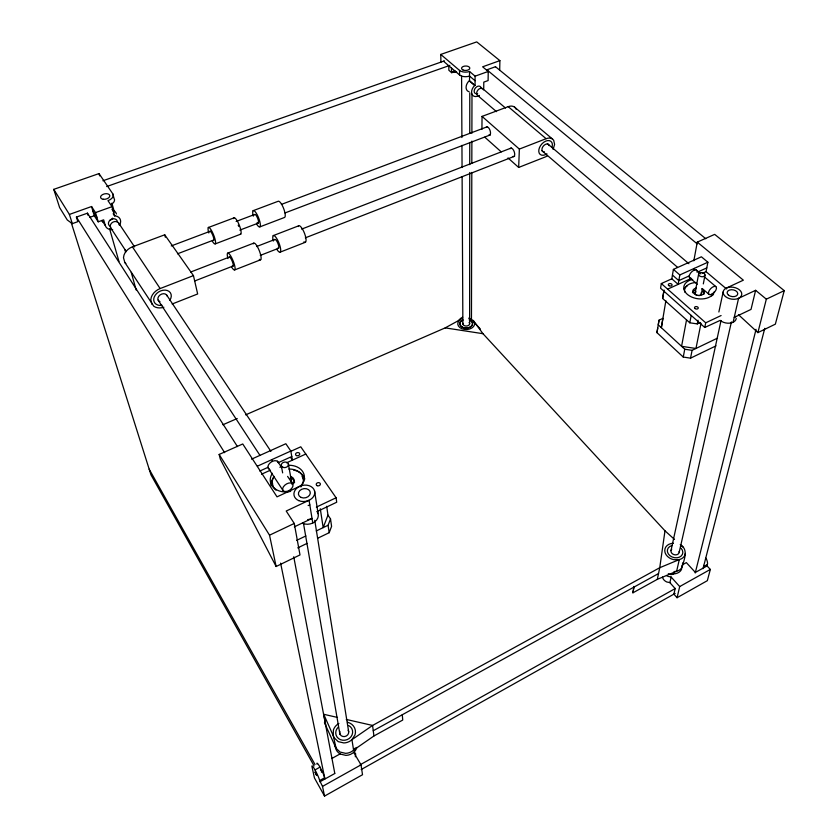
<?xml version="1.0" encoding="UTF-8"?>
<svg xmlns="http://www.w3.org/2000/svg" width="838" height="838" viewBox="0 0 838 838"><rect width="100%" height="100%" fill="white"/><g stroke="black" fill="none" stroke-linecap="round" stroke-linejoin="round"><path stroke-width="1.26" d="M499.699 69.711L499.898 60.629L476.738 41.9L440.767 54.439L459.549 70.413A7.228 3.897 -1.3 0 0 469.531 71.481L469.531 80.584L474.643 85.56A7.416 5.143 -52.7 0 0 472.024 94.348A7.416 5.143 -52.7 0 0 479.189 95.396M469.626 323.897L469.73 172.492M469.73 164.667L469.751 142.47M469.762 133.336L469.783 92.871M471.459 319.896L471.804 172.398M471.825 163.263L471.878 141.077M471.888 133.242L471.983 94.086M475.052 85.287L475.094 76.164L469.531 71.481M481.923 129.377L482.049 116.398L508.195 106.646A10.894 7.301 -51.7 0 1 515.737 108.353L516.072 109.129M499.898 60.629L482.615 66.81L488.229 71.45L488.104 80.563L483.788 82.124L483.736 87.718A7.416 5.143 -52.7 0 1 483.505 89.415M547.392 155.826A11.271 7.196 -50.6 0 1 545.046 157.052L518.659 167.443L519.361 149.08L482.049 116.398M468.631 318.157L473.344 320.556L482.971 333.692L664.984 530.81L659.747 567.714L657.317 579.341L632.92 592.822L633.926 586.422M702.653 273.198L706.036 271.659L707.89 262.231L701.396 256.805L673.396 269.396L671.814 278.813L661.318 283.558L660.574 288.209L704.758 327.48L720.209 320.378A9.197 5.992 9.4 0 0 729.992 323.133A9.197 5.992 9.4 0 0 736.246 318.409M715.987 345.874L690.543 358.161L683.253 357.051L656.95 332.644L659.035 320.168L662.921 318.356L661.35 327.689L665.864 300.758M700.275 322.515L697.31 323.908L689.8 322.808L662.628 298.475L663.832 291.111M664.042 290.042L662.628 298.475M355.312 756.787L355.626 754.912A7.731 7.144 -20.8 0 0 355.427 753.048M354.736 750.523L353.982 752.912L361.031 764.843L362.519 774.731L324.547 796.1L314.449 777.947L312.008 766.854A8.663 1.006 64 0 1 315.025 769.944A8.663 1.006 64 0 1 319.666 780.555L322.504 786.4L324.547 796.1M659.035 320.168L658.239 324.83L684.751 349.226L692.083 350.336L717.485 338.133M656.95 332.644L657.757 327.993M707.89 262.231L679.817 274.937L678.172 284.365L671.814 278.813M693.822 260.817L697.279 242.109L714.678 234.378L784.242 290.65L775.36 324.149L757.898 332.623L738.404 314.648M632.92 592.822L633.978 587.092M693.916 270.297L694.262 268.401M686.532 319.896L681.577 346.314L695.959 348.482L701.008 323.3M695.016 293.08L698.609 274.215M683.253 357.051L684.751 349.226M689.8 322.808L691.203 315.434M701.343 293.97L702.328 288.932M703.312 283.904L705.041 275.094A3.247 2.064 7.7 0 0 700.463 272.675A3.247 2.064 7.7 0 0 699.971 276.205A3.247 2.064 7.7 0 0 705.041 275.094M690.543 358.161L692.083 350.336M697.31 323.908L698.044 320.221M704.758 327.48L705.722 322.819L721.099 315.538M718.868 311.998L723.173 291.875M671.008 550.587L721.036 320.545M666.503 575.497A7.186 5.667 16 0 0 668.127 576.387L671.144 577.036L669.887 582.661L675.177 588.59L673.888 594.132L677.073 597.714L707.345 580.671L710.331 569.431L707.063 565.922L707.429 564.487A7.647 3.478 58.4 0 0 705.942 558.139M679.209 552.221L731.417 321.918M733.114 322.253L738.571 298.338L755.625 290.315L766.33 299.166L757.898 332.623M657.317 579.341L676.633 571.254A10.349 8.129 15.7 0 0 682.027 567.2C684.028 559.857 688.909 549.55 680.226 544.574M677.073 597.714L679.702 586.569L710.331 569.431M755.625 290.315L751.026 309.4L734.224 317.403A9.228 5.992 9.4 0 0 735.816 316.366M695.226 573.003L756.044 329.334M703.019 568.688L764.769 328.328M685.369 553.457L684.751 555.5A10.485 8.171 15.2 0 1 679.304 559.575L659.747 567.714L372.575 725.446L351.939 739.671A11.376 10.381 -18.6 0 1 343.81 742.939L338.196 741.63L334.215 737.849L323.709 714.29L337.494 717.433M317.539 538.321L329.187 532.696L331.586 526.348L330.518 518.9L327.972 515.14L326.684 506.288M329.187 532.696L328.087 525.258L330.518 518.9M327.972 515.14L323.175 527.626L320.284 508.739M553.101 149.447L554.599 144.408L553.677 140.281A11.271 7.196 -50.6 0 0 546.104 138.699L508.195 106.646M356.925 747.402L355.741 749.947A11.198 10.286 -19.8 0 1 345.926 755.384L340.396 754.085A11.198 10.286 -19.8 0 1 335.2 745.15M355.417 747.894L353.584 750.104A11.219 10.297 -19.6 0 1 345.581 753.341L340.039 752.042L336.101 748.282L324.421 722.67M461.728 318.786A8.453 5.824 -0.5 0 0 460.031 319.76L457.977 322.421A8.453 5.824 -0.5 0 0 464.336 329.386A8.453 5.824 -0.5 0 0 474.465 324.935L474.654 323.416L473.344 320.556M402.282 714.751L402.743 720.052L373.926 735.984L353.584 750.104L351.939 739.671L355.008 734.884A11.376 10.381 -18.6 0 0 347.466 722.272M448.801 65.752L448.864 70.266L451.577 72.592L454.908 70.602M361.168 769.556L675.166 593.419M360.183 764.759L675.449 588.433M322.504 786.4L361.031 764.843M319.666 780.555L324.652 777.769A8.652 1.048 63.9 0 0 320.022 767.179A8.652 1.048 63.9 0 0 316.963 764.12M707.429 564.487L703.543 566.656A7.657 3.457 58.5 0 0 703.658 565.367M319.927 781.791L334.823 773.484M707.063 565.922L695.372 572.438L686.353 562.612L682.97 564.477M331.838 758.484L340.322 753.791M315.004 769.913L320.011 767.147M373.256 730.746L658.521 573.569M245.607 414.862L445.198 327.878L460.031 319.76M299.69 486.312L277.022 496.85L242.748 443.972L219.158 454.447L220.289 459.088L276.131 566.509L299.994 554.924L294.253 523.446L286.208 511.033L309.065 500.286L312.773 523.027M297.741 547.884L307.064 543.38M296.621 540.384L305.86 535.943M316.251 530.957L328.087 525.258M317.036 511.568L336.698 502.234L336.101 497.772L300.769 446.811L290.776 451.336M276.131 566.509L269.532 535.189L294.253 523.446M766.33 299.166L784.242 290.65M294.337 526.851L312.019 518.418A10.297 8.108 -10.6 0 1 307.703 519.612M316.345 507.116L336.101 497.772M726.389 288.062L743.358 280.175L697.279 242.109M259.843 471.04L268.013 467.321M291.781 456.521L278.237 462.681A5.73 3.52 -33.3 0 0 271.124 462.084A5.73 3.52 -33.3 0 0 269.05 468.819M689.297 275.849L678.822 280.615L672.443 275.063M698.18 271.816L706.78 267.909M261.529 474.214L270.475 470.139M286.596 462.796L305.786 454.049M667.645 289.152L691.413 278.331M257.413 466.169L290.828 451.043L285.842 443.731L251.557 459.151M222.898 424.761L237.238 418.508M172.167 304.005L197.653 293.97L193.452 275.618L164.73 234.797L132.414 246.854A11.962 9.354 -29.3 0 0 123.982 255.098L123.49 257.727L124.82 262.451L153.804 306.247A12.434 9.312 -30.5 0 0 163.892 307.232M234.724 269.909L260.681 259.759M280.206 252.123L305.461 242.234M194.563 281.034L233.509 265.845M260.283 255.401L278.541 248.289M305.315 237.845L514.637 156.214M152.066 304.498L150.788 299.753L151.343 297.081A12.434 9.312 -30.5 0 1 160.142 288.555L193.452 275.618M519.361 149.08L546.104 138.699M227.601 253.202L253.652 243.167M273.24 235.614L298.59 225.841M190.697 272.025L229.706 256.941M256.533 246.561L274.822 239.479M301.638 229.109L511.348 147.97M177.488 253.809L214.151 239.867M239.815 230.115L258.146 223.149M285.035 212.936L490.335 134.908M215.293 243.868L240.757 234.148M259.927 226.847L284.731 217.377A8.736 2.43 68.8 0 0 283.317 207.667A8.736 2.43 68.8 0 0 277.996 201.34L253.107 210.694M208.316 227.527L233.875 217.922M171.256 245.932L210.432 231.162M236.138 221.462L254.501 214.538M281.432 204.388L487.098 126.831M111.15 204.43A8.181 4.756 -11.9 0 0 114.052 198.407L112.774 193.788L99.02 173.581L53.758 189.357L69.397 214.434L91.552 206.525L94.275 215.743L98.214 221.819L103.661 219.849L105.295 225.506A8.118 6.547 -28.1 0 0 112.669 229.56M113.235 213.837L115.131 215.837A8.118 6.547 -28.1 0 1 119.499 225.265M237.447 446.581L87.477 213.187L76.405 217.073L77.829 221.661L72.309 223.652L67.291 219.996L59.613 207.562L53.758 189.357M486.899 69.816L495.509 66.726M91.552 206.525L95.501 212.601L112.009 206.661L114.597 215.89M475.094 76.164L488.229 71.45M89.907 217.314L94.275 215.743M106.698 186.549L449.849 65.385M102.917 180.778L444.475 60.87M451.473 68.035L451.577 72.592L455.181 71.523M674.066 571.6L676.633 571.254L679.304 559.575L673.982 559.711A10.485 8.171 15.2 0 1 664.754 550.744A10.485 8.171 15.2 0 1 673.459 543.244M451.577 72.592L456.626 71.995M670.871 573.674L673.543 573.894A10.328 8.118 15.7 0 0 681.483 569.505L682.017 565.304M670.526 582.714L666.891 582.022A7.144 5.657 16.2 0 1 662.491 577.078M445.198 327.878L482.971 333.692M346.262 719.433L372.575 725.446L373.926 735.984M495.405 66.642L705.785 238.736M486.805 69.743L697.206 243.879M514.396 106.981L552.368 138.919M706.036 271.659L726.556 288.974M475.073 80.741L469.531 76.049A7.196 3.907 -1.3 0 1 459.58 74.97L443.491 61.216M482.615 88.587L505.534 108.05M547.392 143.581L688.899 263.719M695.875 269.647L700.851 273.879M703.847 276.414L715.799 286.565M474.937 85.329L469.123 80.857A7.374 5.154 -52.9 0 0 466.085 87.393A7.374 5.154 -52.9 0 0 469.123 91.73M681.126 545.486L683.085 547.162M477.66 95.469L496.452 111.632M541.956 150.746L677.492 267.259M689.36 277.472L697.268 284.271M702.213 288.523L709.147 294.473M673.396 269.396L679.817 274.937M661.318 283.558L705.722 322.819M484.773 137.17L501.239 151.877M508.006 157.932L518.659 167.443M664.984 530.81L674.506 539.421M124.82 262.451L125.836 263.488M473.899 322.033L480.373 329.041M671.144 577.036L679.702 586.569M290.985 458.061L292.41 460.146L290.828 451.043M112.009 206.661L107.976 200.659A8.212 4.756 -11.9 0 0 112.774 193.788M111.967 209.291L113.308 211.291M113.402 213.826L114.743 215.837M118.619 222.981L134.572 246.906M166.479 294.756L270.915 451.357M277.441 461.141L281.788 467.667M287.591 476.372L292.671 483.976M132.414 246.854L160.142 288.555M110.752 227.926L125.826 250.897M158.12 300.13L260.031 455.474M267.93 467.51L283.003 490.481M101.995 220.446L105.295 225.506M92.913 211.145L96.862 217.231M76.415 217.094L224.647 452.677M219.158 454.447L269.532 535.189M320.441 769.839L320.839 770.541M149.174 469.186L315.025 764.539M314.114 765.932L150.966 474.832L71.167 222.395M335.095 745.778L336.101 748.282L333.189 735.335L333.43 729.908A11.376 10.381 -18.6 0 1 338.919 723.477M321.383 771.725L321.562 772.28M69.397 214.434L72.309 223.652M87.424 213.114L88.116 215.408M95.501 212.601L98.214 221.819M109.6 228.826L118.986 261.529M99.02 173.581L99.659 175.875M111.894 203.163L114.366 211.972M124.914 249.734L125.616 252.248M131.241 272.381L136.165 290M164.73 234.797L165.316 237.238M280.604 563.115L324.903 779.005M272.078 459.528L272.434 461.361M323.709 714.29L325.72 724.891M293.74 556.767L334.781 773.296M281.306 465.635L282.647 472.883M288.398 464.001L291.614 482.143M303.419 522.985L339.924 734.308M314.742 520.293L348.713 731.972M314.543 490.869L318.105 513.684M682.561 563L682.635 565.158M440.767 54.439L440.924 62.18M459.549 70.413L459.58 74.97M461.591 76.206L461.906 137.526M461.948 145.362L462.063 167.537M462.115 176.671L462.869 324.107M486.187 127.46A4.368 1.969 71.2 0 1 490.073 130.487A4.368 1.969 71.2 0 1 488.732 135.117M552.001 147.153A8.453 5.405 -50.6 0 0 551.655 142.198L550.66 141.182A8.453 5.405 -50.6 0 0 542.008 143.78A8.453 5.405 -50.6 0 0 539.232 153.218A8.453 5.405 -50.6 0 0 546.942 153.867M510.206 148.672A4.452 2.074 70.7 0 1 514.281 151.856A4.452 2.074 70.7 0 1 512.783 156.476M253.296 216.162A8.799 2.263 68.5 0 1 255.056 211.522A8.799 2.263 68.5 0 1 260.283 223.903A8.799 2.263 68.5 0 1 256.679 224.186M254.522 214.842A4.693 1.205 68.5 0 1 256.606 216.162A4.693 1.205 68.5 0 1 258.554 221.798A4.693 1.205 68.5 0 1 257.13 222.426M273.303 241.051A8.977 2.388 68.2 0 1 275.325 236.567A8.977 2.388 68.2 0 1 280.667 249.221A8.977 2.388 68.2 0 1 276.76 249.253M274.655 239.825A4.787 1.267 68.2 0 1 278.007 243.649A4.787 1.267 68.2 0 1 277.807 248.069M298.16 226.532A8.914 2.556 68.5 0 1 304.603 233.561A8.914 2.556 68.5 0 1 303.932 241.878M169.831 300.255A9.323 6.976 -30.5 0 0 167.317 290.514A9.323 6.976 -30.5 0 0 155.156 295.29L154.15 297.26A9.323 6.976 -30.5 0 0 155.983 304.131L157.722 305.011A9.323 6.976 -30.5 0 0 162.027 305.262M208.788 232.954A8.925 1.959 68.1 0 1 210.087 228.439A8.925 1.959 68.1 0 1 215.439 240.967A8.925 1.959 68.1 0 1 212.255 241.072M209.804 231.707A4.756 1.048 68.1 0 1 212.601 234.881A4.756 1.048 68.1 0 1 213.397 240.118M233.572 218.624A8.851 2.137 68.4 0 1 238.987 224.437A8.851 2.137 68.4 0 1 240.213 234.273M238.202 225.192A4.724 1.142 68.4 0 1 238.652 226.344M227.967 258.596A9.103 2.064 67.8 0 1 229.518 254.249A9.103 2.064 67.8 0 1 234.975 267.071A9.103 2.064 67.8 0 1 231.508 266.903M229.109 257.455A4.86 1.1 67.8 0 1 232.294 261.414A4.86 1.1 67.8 0 1 232.367 265.782M253.296 243.837A9.029 2.252 68.1 0 1 259.455 251.096A9.029 2.252 68.1 0 1 259.288 259.34M544.428 151.835A4.504 2.881 -50.6 0 1 541.976 149.017A4.504 2.881 -50.6 0 1 545.465 144.398A4.504 2.881 -50.6 0 1 549.12 145.623M479.21 95.825A4.242 2.943 -52.6 0 1 476.665 92.976A4.242 2.943 -52.6 0 1 479.86 88.545A4.242 2.943 -52.6 0 1 483.505 89.876M111.444 228.638A4.651 3.74 -28.2 0 1 113.099 222.049A4.651 3.74 -28.2 0 1 119.143 224.856M159.964 301.638A4.976 3.719 -30.5 0 1 159.89 295.081A4.976 3.719 -30.5 0 1 167.108 295.992M481.138 88.66A4.232 2.943 -52.7 0 0 479.011 86.105A4.232 2.943 -52.7 0 0 475.219 88.273L474.664 89.216A4.232 2.943 -52.7 0 0 474.643 92.819L475.198 93.353A4.232 2.943 -52.7 0 0 477.639 93.51M112.669 218.152A4.609 3.74 -27.8 0 1 109.925 220.321M103.273 222.238A8.066 6.547 -27.8 0 1 102.068 220.981M112.962 210.265A8.066 6.547 -27.8 0 1 116.43 213.973M117.341 222.154A4.64 3.74 -28.1 0 0 116.136 219.556L115.235 219.053A4.64 3.74 -28.1 0 0 109.097 221.274A4.64 3.74 -28.1 0 0 110.564 226.417M714.196 291.854A15.398 9.899 7.9 0 1 689.779 296.086A15.398 9.899 7.9 0 1 692.712 279.379M683.934 288.932A15.335 9.899 8 0 1 687.527 285.632M713.211 293.059A15.335 9.899 8 0 1 713.452 294.808M690.659 278.216A5.112 2.629 -47.4 0 1 689.779 274.445A5.112 2.629 -47.4 0 1 694.576 270.046A5.112 2.629 -47.4 0 1 697.111 272.298M288.461 465.268A17.231 13.178 -11 0 1 303.105 472.255A17.231 13.178 -11 0 1 300.255 486.291M290.671 491.372A17.231 13.178 -11 0 1 273.492 487.507A17.231 13.178 -11 0 1 272.423 473.281M279.861 467.248A17.231 13.178 -11 0 1 281.914 466.441M317.204 511.746A10.245 8.087 -10.7 0 1 314.952 521.686A10.245 8.087 -10.7 0 1 302.56 523.289M271.198 485.715A17.148 13.167 -11.1 0 1 274.078 476.717M293.583 470.087A17.148 13.167 -11.1 0 1 304.802 479.074M309.819 504.885A10.444 8.129 -10.4 0 1 308.133 505.544M458.114 321.446A6.233 3.834 -42.6 0 1 462.681 317.173M673.962 573.538A4.106 3.237 16 0 1 668.305 573.684M681.085 548.251A7.856 6.128 15.2 0 1 679.429 557.155A7.856 6.128 15.2 0 1 668.305 553.887A7.856 6.128 15.2 0 1 671.929 545.569M348.65 725.53A8.537 7.783 -18.6 0 1 350.965 736.791A8.537 7.783 -18.6 0 1 338.531 738.561A8.537 7.783 -18.6 0 1 338.437 726.975M469.102 322.462A3.383 2.325 -0.5 0 1 466.808 326.013A3.383 2.325 -0.5 0 1 462.953 323.217M679.157 551.435A4.19 3.268 15.2 0 1 674.108 554.672A4.19 3.268 15.2 0 1 671.73 549.257M348.179 730.212A4.557 4.148 -18.6 0 1 344.638 736.55A4.557 4.148 -18.6 0 1 339.882 731.396M692.492 292.713A5.751 3.719 8 0 1 695.791 289.948M702.569 291.498A5.751 3.719 8 0 1 703.878 294.327M701.06 292.891A3.195 2.064 8 0 1 698.714 295.615M697.08 295.385A3.195 2.064 8 0 1 696.148 291.76M684.74 292.095A14.078 9.082 8 0 1 696.179 282.542M712.51 293.635A14.078 9.082 8 0 1 711.734 295.908M701.835 288.89A5.761 3.719 8 0 1 702.579 294.651A5.761 3.719 8 0 1 693.833 293.426A5.761 3.719 8 0 1 696.148 288.083M272.8 486.522A15.723 12.067 -11.1 0 1 272.58 483.369M302.078 476.508A15.723 12.067 -11.1 0 1 303.733 481.473M290.189 478.1A6.432 4.934 -11.1 0 1 294.515 482.782M291.32 481.483A3.572 2.744 -11.1 0 1 291.676 482.856M288.848 469.06A15.754 12.078 -11.1 0 1 300.863 486.951M275.985 490.157A15.754 12.078 -11.1 0 1 274.183 476.403M291.362 476.77A6.442 4.944 -11 0 1 292.043 484.594M315.078 772.112L316.565 775.234L315.078 772.112M711.682 294.295A5.185 2.587 -47 0 0 716.27 287.057A5.185 2.587 -47 0 0 709.451 290.199A5.185 2.587 -47 0 0 711.682 294.295M285.789 491.55A5.824 3.478 -33.6 0 0 293.007 484.835A5.824 3.478 -33.6 0 0 284.679 485.286A5.824 3.478 -33.6 0 0 285.789 491.55M462.88 69.921A4.127 2.231 -1.3 0 0 469.709 68.664A4.127 2.231 -1.3 0 0 464.451 66.129A4.127 2.231 -1.3 0 0 462.88 69.921M103.242 199.266A4.693 2.713 -11.9 0 0 109.788 195.61A4.693 2.713 -11.9 0 0 102.508 194.615A4.693 2.713 -11.9 0 0 103.242 199.266M725.446 296.526A9.386 5.992 9 0 0 741.274 295.982A9.386 5.992 9 0 0 730.663 287.109A9.386 5.992 9 0 0 725.446 296.526M728.432 295.081A5.363 3.425 9 0 0 737.482 294.777A5.363 3.425 9 0 0 731.438 289.707A5.363 3.425 9 0 0 728.432 295.081M669.08 285.727A1.906 1.236 6.9 0 0 672.086 285.067A1.906 1.236 6.9 0 0 669.436 283.621A1.906 1.236 6.9 0 0 669.08 285.727M694.943 308.499A1.886 1.236 8.2 0 0 698.148 308.394A1.886 1.236 8.2 0 0 696.064 306.572A1.886 1.236 8.2 0 0 694.943 308.499M298.684 500.6A10.496 8.139 -10.4 0 0 314.763 492.985A10.496 8.139 -10.4 0 0 299.606 486.354A10.496 8.139 -10.4 0 0 298.684 500.6M301.104 497.437A5.992 4.651 -10.4 0 0 310.301 493.111A5.992 4.651 -10.4 0 0 301.659 489.298A5.992 4.651 -10.4 0 0 301.104 497.437M296.495 455.589A2.116 1.592 -9.9 0 0 299.742 454.112A2.116 1.592 -9.9 0 0 296.715 452.803A2.116 1.592 -9.9 0 0 296.495 455.589M317.183 485.684A2.085 1.613 -9.3 0 0 320.378 484.186A2.085 1.613 -9.3 0 0 317.351 482.866A2.085 1.613 -9.3 0 0 317.183 485.684M471.218 326.349A6.337 4.368 -0.5 0 0 469.165 319.812A6.337 4.368 -0.5 0 1 471.26 326.38A6.337 4.368 -0.5 0 1 461.549 326.684A6.337 4.368 -0.5 0 1 462.848 320.011A6.337 4.368 -0.5 0 0 461.549 326.684A6.337 4.368 -0.5 0 0 471.218 326.349M282.846 467.29A3.635 2.755 -10.8 0 0 288.461 464.723A3.635 2.755 -10.8 0 0 283.265 462.461A3.635 2.755 -10.8 0 0 282.846 467.29"/></g></svg>
